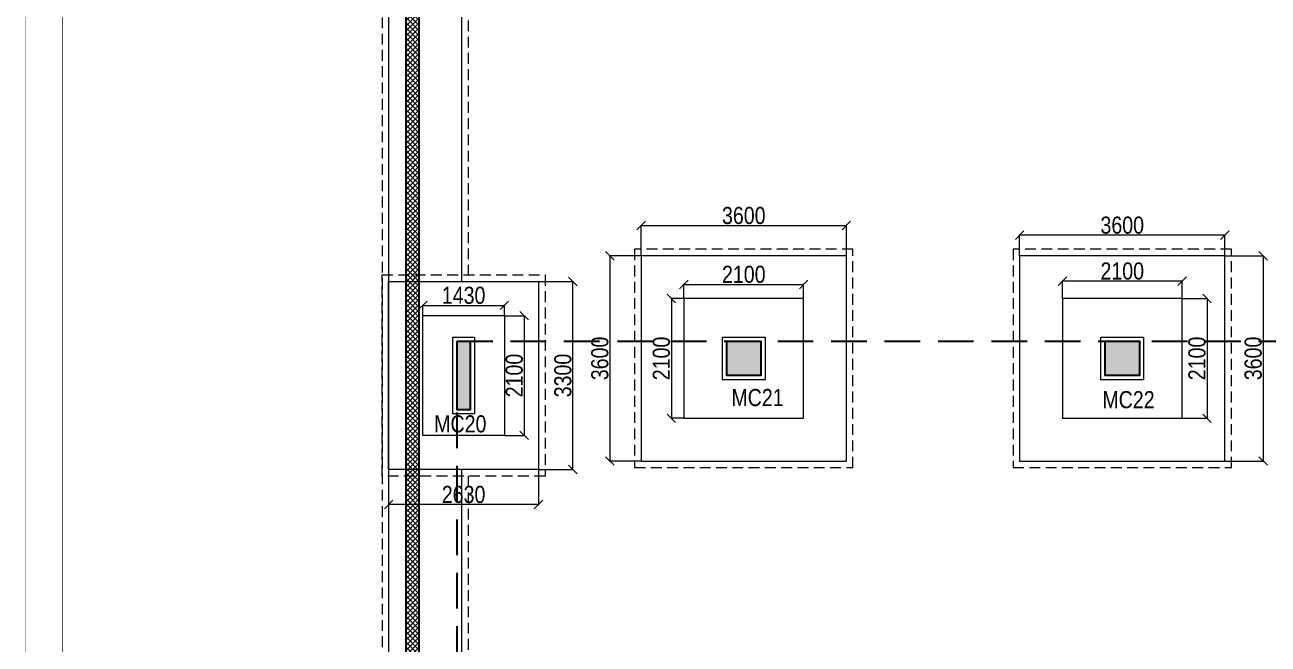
# Model space of a CAD drawing. Header units: millimetres. Extents: x 1112055 to 3390982, y -148532 to 766891.
# Drawn here: x 1978202 to 2000013, y 630850 to 641715 of the extents above; entities that cross this region are included whole.
import ezdxf

# ---------------------------------------------------------------- set-up
doc = ezdxf.new("R2010")
doc.units = ezdxf.units.MM
doc.header["$PDMODE"] = 35
doc.header["$PDSIZE"] = -25
doc.linetypes.add('DASHED2', pattern=[0.375, 0.25, -0.125])
doc.linetypes.add('Hidden', pattern=[9.525, 6.35, -3.175])
for name, color, linetype, lineweight in [('B COL. NO.', 3, 'Continuous', 20), ('B FINAL COLUMN', 1, 'Continuous', 30), ('B FOOTING', 49, 'Continuous', 20), ('B FOOTING DIM', 234, 'Continuous', 9), ('B HATCH', 250, 'Continuous', 0), ('B P.C.C', 251, 'Continuous', 0), ('B TITLE BLOCK', 250, 'Continuous', 0)]:
    doc.layers.add(name, color=color, linetype=linetype, lineweight=lineweight)
doc.layers.add('B Pedestal', color=7, linetype='Continuous', lineweight=9, true_color=0x5c8948)
doc.layers.add('B-COL HT', color=7, linetype='Continuous', lineweight=0, true_color=0x4e4f45)
doc.styles.add('SWINC', font='swissc.ttf')
doc.dimstyles.new('BHOOMI', dxfattribs={"dimtxt": 230, "dimasz": 150, "dimexe": 10, "dimexo": 0, "dimgap": 25, "dimtad": 1, "dimdec": 0, "dimzin": 0, "dimdsep": 46, "dimtxsty": 'SWINC', "dimblk": 'OBLIQUE', "dimcen": 0.09, "dimclrd": 250, "dimclre": 250, "dimclrt": 256, "dimaunit": 1, "dimadec": 3, "dimazin": 0, "dimtfac": 1, "dimtdec": 0, "dimtofl": 0, "dimtmove": 1, "dimatfit": 3, "dimfxl": 100, "dimtolj": 1, "dimtzin": 0, "dimlwd": 9, "dimlwe": 5, "dimarcsym": 0})

# ---------------------------------------------------------------- blocks, each defined once
blk = doc.blocks.new('_Oblique')
at = {"color": 0, "linetype": 'ByBlock', "lineweight": -2}
blk.add_line((-0.5, -0.5), (0.5, 0.5), dxfattribs=at)
blk = doc.blocks.new('*D2681')
at = {"layer": 'B FOOTING DIM', "color": 250, "lineweight": 5, "ltscale": 0.5, "transparency": 16777216}
for p, q in [((1984584, 633913), (1984584, 633290)), ((1987214, 633913), (1987214, 633290)), ((1987214, 633300), (1984584, 633300))]:
    blk.add_line(p, q, dxfattribs=at)
at = {"layer": 'Defpoints', "color": 0, "transparency": 16777216}
for p in [(1984584, 633913), (1987214, 633913), (1984584, 633300)]:
    blk.add_point(p, dxfattribs=at)
at = {"layer": 'B FOOTING DIM', "color": 250, "lineweight": 5, "transparency": 16777216, "xscale": 150, "yscale": 150, "zscale": 150, "rotation": 180}
blk.add_blockref('_Oblique', (1984584, 633300), dxfattribs=at)
at = {"layer": 'B FOOTING DIM', "color": 250, "lineweight": 5, "transparency": 16777216, "xscale": 150, "yscale": 150, "zscale": 150}
blk.add_blockref('_Oblique', (1987214, 633300), dxfattribs=at)
at = {"layer": 'B FOOTING DIM', "transparency": 16777216, "insert": (1985899, 633475), "char_height": 300, "attachment_point": 5, "style": 'SWINC'}
blk.add_mtext('\\A1;2630', dxfattribs=at)
blk = doc.blocks.new('*D2682')
at = {"layer": 'B FOOTING DIM', "color": 250, "lineweight": 5, "ltscale": 0.5, "transparency": 16777216}
for p, q in [((1987214, 637213), (1987826, 637213)), ((1987816, 633913), (1987816, 637213)), ((1987214, 633913), (1987826, 633913))]:
    blk.add_line(p, q, dxfattribs=at)
at = {"layer": 'Defpoints', "color": 0, "transparency": 16777216}
for p in [(1987214, 637213), (1987816, 637213), (1987214, 633913)]:
    blk.add_point(p, dxfattribs=at)
at = {"layer": 'B FOOTING DIM', "color": 250, "lineweight": 5, "transparency": 16777216, "xscale": 150, "yscale": 150, "zscale": 150}
for p, rotation in [((1987816, 637213), 90), ((1987816, 633913), 270)]:
    blk.add_blockref('_Oblique', p, dxfattribs=dict(at, rotation=rotation))
at = {"layer": 'B FOOTING DIM', "transparency": 16777216, "insert": (1987641, 635563), "char_height": 300, "attachment_point": 5, "rotation": 90, "style": 'SWINC'}
blk.add_mtext('\\A1;3300', dxfattribs=at)
blk = doc.blocks.new('*D2687')
at = {"layer": 'B FOOTING DIM', "color": 250, "lineweight": 5, "ltscale": 0.5, "transparency": 16777216}
for p, q in [((1995654, 637663), (1995654, 638035)), ((1999254, 638025), (1995654, 638025)), ((1999254, 637663), (1999254, 638035))]:
    blk.add_line(p, q, dxfattribs=at)
at = {"layer": 'Defpoints', "color": 0, "transparency": 16777216}
for p in [(1995654, 638025), (1995654, 637663), (1999254, 637663)]:
    blk.add_point(p, dxfattribs=at)
at = {"layer": 'B FOOTING DIM', "color": 250, "lineweight": 5, "transparency": 16777216, "xscale": 150, "yscale": 150, "zscale": 150, "rotation": 180}
blk.add_blockref('_Oblique', (1995654, 638025), dxfattribs=at)
at = {"layer": 'B FOOTING DIM', "color": 250, "lineweight": 5, "transparency": 16777216, "xscale": 150, "yscale": 150, "zscale": 150}
blk.add_blockref('_Oblique', (1999254, 638025), dxfattribs=at)
at = {"layer": 'B FOOTING DIM', "transparency": 16777216, "insert": (1997454, 638200), "char_height": 300, "attachment_point": 5, "style": 'SWINC'}
blk.add_mtext('\\A1;3600', dxfattribs=at)
blk = doc.blocks.new('*D2688')
at = {"layer": 'B FOOTING DIM', "color": 250, "lineweight": 5, "ltscale": 0.5, "transparency": 16777216}
for p, q in [((1999254, 637663), (1999937, 637663)), ((1999927, 637663), (1999927, 634063)), ((1999254, 634063), (1999937, 634063))]:
    blk.add_line(p, q, dxfattribs=at)
at = {"layer": 'Defpoints', "color": 0, "transparency": 16777216}
for p in [(1999254, 637663), (1999254, 634063), (1999927, 634063)]:
    blk.add_point(p, dxfattribs=at)
at = {"layer": 'B FOOTING DIM', "color": 250, "lineweight": 5, "transparency": 16777216, "xscale": 150, "yscale": 150, "zscale": 150}
for p, rotation in [((1999927, 637663), 90), ((1999927, 634063), 270)]:
    blk.add_blockref('_Oblique', p, dxfattribs=dict(at, rotation=rotation))
at = {"layer": 'B FOOTING DIM', "transparency": 16777216, "insert": (1999752, 635863), "char_height": 300, "attachment_point": 5, "rotation": 90, "style": 'SWINC'}
blk.add_mtext('\\A1;3600', dxfattribs=at)
blk = doc.blocks.new('*D2689')
at = {"layer": 'B FOOTING DIM', "color": 250, "lineweight": 5, "ltscale": 0.5, "transparency": 16777216}
for p, q in [((1996404, 636913), (1996404, 637230)), ((1998504, 637220), (1996404, 637220)), ((1998504, 636913), (1998504, 637230))]:
    blk.add_line(p, q, dxfattribs=at)
at = {"layer": 'Defpoints', "color": 0, "transparency": 16777216}
for p in [(1996404, 637220), (1996404, 636913), (1998504, 636913)]:
    blk.add_point(p, dxfattribs=at)
at = {"layer": 'B FOOTING DIM', "color": 250, "lineweight": 5, "transparency": 16777216, "xscale": 150, "yscale": 150, "zscale": 150, "rotation": 180}
blk.add_blockref('_Oblique', (1996404, 637220), dxfattribs=at)
at = {"layer": 'B FOOTING DIM', "color": 250, "lineweight": 5, "transparency": 16777216, "xscale": 150, "yscale": 150, "zscale": 150}
blk.add_blockref('_Oblique', (1998504, 637220), dxfattribs=at)
at = {"layer": 'B FOOTING DIM', "transparency": 16777216, "insert": (1997454, 637395), "char_height": 300, "attachment_point": 5, "style": 'SWINC'}
blk.add_mtext('\\A1;2100', dxfattribs=at)
blk = doc.blocks.new('*D2690')
at = {"layer": 'B FOOTING DIM', "color": 250, "lineweight": 5, "ltscale": 0.5, "transparency": 16777216}
for p, q in [((1998504, 636913), (1998951, 636913)), ((1998941, 636913), (1998941, 634813)), ((1998504, 634813), (1998951, 634813))]:
    blk.add_line(p, q, dxfattribs=at)
at = {"layer": 'Defpoints', "color": 0, "transparency": 16777216}
for p in [(1998504, 636913), (1998504, 634813), (1998941, 634813)]:
    blk.add_point(p, dxfattribs=at)
at = {"layer": 'B FOOTING DIM', "color": 250, "lineweight": 5, "transparency": 16777216, "xscale": 150, "yscale": 150, "zscale": 150}
for p, rotation in [((1998941, 636913), 90), ((1998941, 634813), 270)]:
    blk.add_blockref('_Oblique', p, dxfattribs=dict(at, rotation=rotation))
at = {"layer": 'B FOOTING DIM', "transparency": 16777216, "insert": (1998766, 635863), "char_height": 300, "attachment_point": 5, "rotation": 90, "style": 'SWINC'}
blk.add_mtext('\\A1;2100', dxfattribs=at)
blk = doc.blocks.new('*D3055')
at = {"layer": 'B FOOTING DIM', "color": 250, "lineweight": 5, "ltscale": 0.5, "transparency": 16777216}
for p, q in [((1989014, 637663), (1989014, 638204)), ((1989014, 638194), (1992614, 638194)), ((1992614, 637663), (1992614, 638204))]:
    blk.add_line(p, q, dxfattribs=at)
at = {"layer": 'Defpoints', "color": 0, "transparency": 16777216}
for p in [(1992614, 638194), (1989014, 637663), (1992614, 637663)]:
    blk.add_point(p, dxfattribs=at)
at = {"layer": 'B FOOTING DIM', "color": 250, "lineweight": 5, "transparency": 16777216, "xscale": 150, "yscale": 150, "zscale": 150, "rotation": 180}
blk.add_blockref('_Oblique', (1989014, 638194), dxfattribs=at)
at = {"layer": 'B FOOTING DIM', "color": 250, "lineweight": 5, "transparency": 16777216, "xscale": 150, "yscale": 150, "zscale": 150}
blk.add_blockref('_Oblique', (1992614, 638194), dxfattribs=at)
at = {"layer": 'B FOOTING DIM', "transparency": 16777216, "insert": (1990814, 638369), "char_height": 300, "attachment_point": 5, "style": 'SWINC'}
blk.add_mtext('\\A1;3600', dxfattribs=at)
blk = doc.blocks.new('*D3056')
at = {"layer": 'B FOOTING DIM', "color": 250, "lineweight": 5, "ltscale": 0.5, "transparency": 16777216}
for p, q in [((1989014, 637663), (1988455, 637663)), ((1988465, 637663), (1988465, 634063)), ((1989014, 634063), (1988455, 634063))]:
    blk.add_line(p, q, dxfattribs=at)
at = {"layer": 'Defpoints', "color": 0, "transparency": 16777216}
for p in [(1989014, 637663), (1988465, 634063), (1989014, 634063)]:
    blk.add_point(p, dxfattribs=at)
at = {"layer": 'B FOOTING DIM', "color": 250, "lineweight": 5, "transparency": 16777216, "xscale": 150, "yscale": 150, "zscale": 150}
for p, rotation in [((1988465, 637663), 90), ((1988465, 634063), 270)]:
    blk.add_blockref('_Oblique', p, dxfattribs=dict(at, rotation=rotation))
at = {"layer": 'B FOOTING DIM', "transparency": 16777216, "insert": (1988290, 635863), "char_height": 300, "attachment_point": 5, "rotation": 90, "style": 'SWINC'}
blk.add_mtext('\\A1;3600', dxfattribs=at)
blk = doc.blocks.new('*D3057')
at = {"layer": 'B FOOTING DIM', "color": 250, "lineweight": 5, "ltscale": 0.5, "transparency": 16777216}
for p, q in [((1989764, 636913), (1989764, 637172)), ((1989764, 637162), (1991864, 637162)), ((1991864, 636913), (1991864, 637172))]:
    blk.add_line(p, q, dxfattribs=at)
at = {"layer": 'Defpoints', "color": 0, "transparency": 16777216}
for p in [(1991864, 637162), (1989764, 636913), (1991864, 636913)]:
    blk.add_point(p, dxfattribs=at)
at = {"layer": 'B FOOTING DIM', "color": 250, "lineweight": 5, "transparency": 16777216, "xscale": 150, "yscale": 150, "zscale": 150, "rotation": 180}
blk.add_blockref('_Oblique', (1989764, 637162), dxfattribs=at)
at = {"layer": 'B FOOTING DIM', "color": 250, "lineweight": 5, "transparency": 16777216, "xscale": 150, "yscale": 150, "zscale": 150}
blk.add_blockref('_Oblique', (1991864, 637162), dxfattribs=at)
at = {"layer": 'B FOOTING DIM', "transparency": 16777216, "insert": (1990814, 637337), "char_height": 300, "attachment_point": 5, "style": 'SWINC'}
blk.add_mtext('\\A1;2100', dxfattribs=at)
blk = doc.blocks.new('*D3058')
at = {"layer": 'B FOOTING DIM', "color": 250, "lineweight": 5, "ltscale": 0.5, "transparency": 16777216}
for p, q in [((1989764, 636913), (1989534, 636913)), ((1989544, 636913), (1989544, 634813)), ((1989764, 634813), (1989534, 634813))]:
    blk.add_line(p, q, dxfattribs=at)
at = {"layer": 'Defpoints', "color": 0, "transparency": 16777216}
for p in [(1989764, 636913), (1989544, 634813), (1989764, 634813)]:
    blk.add_point(p, dxfattribs=at)
at = {"layer": 'B FOOTING DIM', "color": 250, "lineweight": 5, "transparency": 16777216, "xscale": 150, "yscale": 150, "zscale": 150}
for p, rotation in [((1989544, 636913), 90), ((1989544, 634813), 270)]:
    blk.add_blockref('_Oblique', p, dxfattribs=dict(at, rotation=rotation))
at = {"layer": 'B FOOTING DIM', "transparency": 16777216, "insert": (1989369, 635863), "char_height": 300, "attachment_point": 5, "rotation": 90, "style": 'SWINC'}
blk.add_mtext('\\A1;2100', dxfattribs=at)
blk = doc.blocks.new('*D3063')
at = {"layer": 'B FOOTING DIM', "color": 250, "lineweight": 5, "ltscale": 0.5, "transparency": 16777216}
for p, q in [((1985184, 636613), (1985184, 636804)), ((1985184, 636794), (1986614, 636794)), ((1986614, 636613), (1986614, 636804))]:
    blk.add_line(p, q, dxfattribs=at)
at = {"layer": 'Defpoints', "color": 0, "transparency": 16777216}
for p in [(1986614, 636794), (1985184, 636613), (1986614, 636613)]:
    blk.add_point(p, dxfattribs=at)
at = {"layer": 'B FOOTING DIM', "color": 250, "lineweight": 5, "transparency": 16777216, "xscale": 150, "yscale": 150, "zscale": 150, "rotation": 180}
blk.add_blockref('_Oblique', (1985184, 636794), dxfattribs=at)
at = {"layer": 'B FOOTING DIM', "color": 250, "lineweight": 5, "transparency": 16777216, "xscale": 150, "yscale": 150, "zscale": 150}
blk.add_blockref('_Oblique', (1986614, 636794), dxfattribs=at)
at = {"layer": 'B FOOTING DIM', "transparency": 16777216, "insert": (1985899, 636969), "char_height": 300, "attachment_point": 5, "style": 'SWINC'}
blk.add_mtext('\\A1;1430', dxfattribs=at)
blk = doc.blocks.new('*D3064')
at = {"layer": 'B FOOTING DIM', "color": 250, "lineweight": 5, "ltscale": 0.5, "transparency": 16777216}
for p, q in [((1986614, 636613), (1986973, 636613)), ((1986963, 636613), (1986963, 634513)), ((1986614, 634513), (1986973, 634513))]:
    blk.add_line(p, q, dxfattribs=at)
at = {"layer": 'Defpoints', "color": 0, "transparency": 16777216}
for p in [(1986614, 636613), (1986614, 634513), (1986963, 634513)]:
    blk.add_point(p, dxfattribs=at)
at = {"layer": 'B FOOTING DIM', "color": 250, "lineweight": 5, "transparency": 16777216, "xscale": 150, "yscale": 150, "zscale": 150}
for p, rotation in [((1986963, 636613), 90), ((1986963, 634513), 270)]:
    blk.add_blockref('_Oblique', p, dxfattribs=dict(at, rotation=rotation))
at = {"layer": 'B FOOTING DIM', "transparency": 16777216, "insert": (1986788, 635563), "char_height": 300, "attachment_point": 5, "rotation": 90, "style": 'SWINC'}
blk.add_mtext('\\A1;2100', dxfattribs=at)

msp = doc.modelspace()

# ---------------------------------------------------------------- hatches: boundary and pattern name
at = {"layer": 'B HATCH', "lineweight": 0}
h = msp.add_hatch(dxfattribs=at)
h.set_pattern_fill('ANSI37', color=250, scale=20, style=0)
h.set_pattern_definition([(45, (271573.584, 205286.05), (-44.9012806, 44.9012806), []), (135, (271573.584, 205286.05), (-44.9012806, -44.9012806), [])])
h.paths.add_polyline_path([(2048204.1, 723875.9), (2048204.1, 727418.8), (2041029.1, 727292.9), (2041029.1, 723876.1)], flags=16)
h.paths.add_polyline_path([(2022340.1, 724422.7), (2027289.1, 724422.7), (2027289.1, 727051.5), (2022340.1, 726964.7)], flags=16)
h.paths.add_polyline_path([(2029179.1, 727085), (2029629.1, 727092.9), (2029629.1, 723875.7), (2029179.1, 723875.7)], flags=16)
h.paths.add_polyline_path([(1985114.1, 723607.5), (1985114.1, 614861.9), (2035574.1, 614861.9), (2035574.1, 654741.9), (2048204.1, 654741.9), (2048204.1, 723645.9), (2029165.7, 723646.5), (2029165.7, 720986.9), (2028949.1, 720986.9), (2028949.1, 727080.9), (2027519.1, 727055.8), (2027519.1, 720986.9), (2027289.1, 720986.9), (2027289.1, 724192.7), (2017838.1, 724192.7), (2017838.1, 723607.5)], flags=16)
h.paths.add_polyline_path([(2040803.8, 727289), (2040803.8, 723876.1), (2033374.1, 723876.4), (2033374.1, 727158.6)], flags=16)
h.paths.add_polyline_path([(2029859.1, 723876.5), (2029859.1, 727096.9), (2033144.1, 727154.5), (2033144.1, 723876.4)], flags=16)
h.paths.add_polyline_path([(2017608.1, 723837.5), (1984884.1, 723837.5), (1984884.1, 614631.9), (2035804.1, 614631.9), (2035804.1, 654511.9), (2048434.1, 654511.9), (2048434.1, 727652.9), (2022110.1, 727190.9), (2022110.1, 724422.7), (2017608.1, 724422.7)])
at = {"layer": 'B-COL HT', "lineweight": 0}
h = msp.add_hatch(color=250, dxfattribs=at)
h.dxf.hatch_style = 1
h.paths.add_polyline_path([(1985784.1, 636163.4), (1985784.1, 634963.4), (1986014.1, 634963.4), (1986014.1, 636163.4)])
h = msp.add_hatch(color=250, dxfattribs=at)
h.dxf.hatch_style = 1
h.paths.add_polyline_path([(1990514.1, 636163.4), (1990514.1, 635563.4), (1991114.1, 635563.4), (1991114.1, 636163.4)])
h = msp.add_hatch(color=250, dxfattribs=at)
h.dxf.hatch_style = 1
h.paths.add_polyline_path([(1997154.1, 636163.4), (1997154.1, 635563.4), (1997754.1, 635563.4), (1997754.1, 636163.4)])

# ---------------------------------------------------------------- linework, layer by layer
at = {"color": 16, "linetype": 'DASHED2', "lineweight": 30, "ltscale": 2500}
msp.add_lwpolyline([(1985784.1, 636163.4), (2011384.1, 636163.4), (2011384.1, 606163.4), (1985784.1, 606163.4), (1985784.1, 636163.4)], dxfattribs=at)
at = {"layer": 'B FINAL COLUMN', "color": 16, "lineweight": 30}
msp.add_lwpolyline([(2017608.1, 723837.5), (1984884.1, 723837.5), (1984884.1, 614631.9), (2035804.1, 614631.9), (2035804.1, 654511.9), (2048434.1, 654511.9), (2048434.1, 727652.9), (2022110.1, 727190.9), (2022110.1, 724422.7), (2017608.1, 724422.7), (2017608.1, 723837.5)], dxfattribs=at)
msp.add_lwpolyline([(1985114.1, 614861.9), (2035574.1, 614861.9), (2035574.1, 654741.9), (2048204.1, 654741.9), (2048204.1, 723645.9), (2029165.7, 723646.5), (2029165.7, 720986.9), (2028949.1, 720986.9), (2028949.1, 727080.9), (2027519.1, 727055.8), (2027519.1, 720986.9), (2027289.1, 720986.9), (2027289.1, 724192.7), (2017838.1, 724192.7), (2017838.1, 723607.5), (1985114.1, 723607.5)], close=True, dxfattribs=at)
at = {"layer": 'B FINAL COLUMN', "color": 1, "lineweight": 30}
for points in [[(1985784.1, 636163.4), (1986014.1, 636163.4), (1986014.1, 634963.4), (1985784.1, 634963.4)], [(1990514.1, 636163.4), (1991114.1, 636163.4), (1991114.1, 635563.4), (1990514.1, 635563.4)], [(1997154.1, 636163.4), (1997754.1, 636163.4), (1997754.1, 635563.4), (1997154.1, 635563.4)]]:
    msp.add_lwpolyline(points, close=True, dxfattribs=at)
at = {"layer": 'B FOOTING'}
for points in [[(1984584.1, 678536.9), (1984584.1, 615726.9)], [(1985864.1, 650080.1), (1985864.1, 637213.4)], [(1985864.1, 633913.4), (1985864.1, 629713.4)]]:
    msp.add_lwpolyline(points, dxfattribs=at)
for points in [[(1989014.1, 634063.4), (1992614.1, 634063.4), (1992614.1, 637663.4), (1989014.1, 637663.4)], [(1995654.1, 634063.4), (1999254.1, 634063.4), (1999254.1, 637663.4), (1995654.1, 637663.4)], [(1984584.1, 637213.4), (1987214.1, 637213.4), (1987214.1, 633913.4), (1984584.1, 633913.4)], [(1989764.1, 634813.4), (1991864.1, 634813.4), (1991864.1, 636913.4), (1989764.1, 636913.4)], [(1996404.1, 634813.4), (1998504.1, 634813.4), (1998504.1, 636913.4), (1996404.1, 636913.4)], [(1985184.1, 636613.4), (1986614.1, 636613.4), (1986614.1, 634513.4), (1985184.1, 634513.4)]]:
    msp.add_lwpolyline(points, close=True, dxfattribs=at)
at = {"layer": 'B P.C.C', "color": 250, "linetype": 'Hidden', "lineweight": 0, "ltscale": 30}
for points in [[(1984469.1, 678421.9), (1984469.1, 615726.9)], [(1985979.1, 650080.1), (1985979.1, 637328.4)], [(1985979.1, 633798.4), (1985979.1, 629828.4)]]:
    msp.add_lwpolyline(points, dxfattribs=at)
for points in [[(1988899.1, 633948.4), (1992729.1, 633948.4), (1992729.1, 637778.4), (1988899.1, 637778.4)], [(1995539.1, 633948.4), (1999369.1, 633948.4), (1999369.1, 637778.4), (1995539.1, 637778.4)], [(1984469.1, 637328.4), (1987329.1, 637328.4), (1987329.1, 633798.4), (1984469.1, 633798.4)]]:
    msp.add_lwpolyline(points, close=True, dxfattribs=at)
at = {"layer": 'B Pedestal', "color": 87, "lineweight": 9}
for points in [[(1985709.1, 636238.4), (1986089.1, 636238.4), (1986089.1, 634888.4), (1985709.1, 634888.4)], [(1990439.1, 636238.4), (1991189.1, 636238.4), (1991189.1, 635488.4), (1990439.1, 635488.4)], [(1997079.1, 636238.4), (1997829.1, 636238.4), (1997829.1, 635488.4), (1997079.1, 635488.4)]]:
    msp.add_lwpolyline(points, close=True, dxfattribs=at)
at = {"layer": 'B TITLE BLOCK', "color": 1, "const_width": 8.39}
msp.add_lwpolyline([(1978206, 730781.9), (2075754.3, 730781.9), (2075754.3, 563109), (1978206, 563109)], close=True, dxfattribs=at)
at = {"layer": 'B TITLE BLOCK', "color": 250, "lineweight": 0, "const_width": 8.39}
msp.add_lwpolyline([(1978858.7, 730129.2), (2075101.6, 730129.2), (2075101.6, 563761.7), (1978858.7, 563761.7)], close=True, dxfattribs=at)

# ---------------------------------------------------------------- texts
at = {"layer": 'B COL. NO.', "style": 'SWINC'}
for s, p in [('MC21', (1990596.5, 635027.2)), ('MC22', (1997105.4, 634989.7)), ('MC20', (1985382.4, 634565.3))]:
    msp.add_text(s, height=300, dxfattribs=at).set_placement(p)

# ---------------------------------------------------------------- dimensions: what is measured, and where the dimension line sits
at = {"layer": 'B FOOTING DIM', "color": 250, "ltscale": 0.5}
for base, p1, p2, picture, middle in [((1992614.1, 638193.7), (1989014.1, 637663.4), (1992614.1, 637663.4), '*D3055', (1990814.1, 638368.7)), ((1995654.1, 638024.9), (1999254.1, 637663.4), (1995654.1, 637663.4), '*D2687', (1997454.1, 638199.9)), ((1996404.1, 637219.9), (1998504.1, 636913.4), (1996404.1, 636913.4), '*D2689', (1997454.1, 637394.9)), ((1991864.1, 637162.5), (1989764.1, 636913.4), (1991864.1, 636913.4), '*D3057', (1990814.1, 637337.5)), ((1986614.1, 636794.2), (1985184.1, 636613.4), (1986614.1, 636613.4), '*D3063', (1985899.1, 636969.2)), ((1984584.1, 633300.3), (1987214.1, 633913.4), (1984584.1, 633913.4), '*D2681', (1985899.1, 633475.3))]:
    dim = msp.add_linear_dim(base=base, p1=p1, p2=p2, dimstyle='BHOOMI', override={"dimtxt": 300, "dimlwd": 5}, dxfattribs=at)
    dim.commit()
    dim.dimension.update_dxf_attribs({"geometry": picture, "text_midpoint": middle})
for base, p1, p2, picture, middle in [((1988464.7, 634063.4), (1989014.1, 637663.4), (1989014.1, 634063.4), '*D3056', (1988289.7, 635863.4)), ((1999926.8, 634063.4), (1999254.1, 637663.4), (1999254.1, 634063.4), '*D2688', (1999751.8, 635863.4)), ((1987815.5, 637213.4), (1987214.1, 633913.4), (1987214.1, 637213.4), '*D2682', (1987640.5, 635563.4)), ((1989544, 634813.4), (1989764.1, 636913.4), (1989764.1, 634813.4), '*D3058', (1989369, 635863.4)), ((1998941.4, 634813.4), (1998504.1, 636913.4), (1998504.1, 634813.4), '*D2690', (1998766.4, 635863.4)), ((1986963.4, 634513.4), (1986614.1, 636613.4), (1986614.1, 634513.4), '*D3064', (1986788.4, 635563.4))]:
    dim = msp.add_linear_dim(base=base, p1=p1, p2=p2, angle=90, dimstyle='BHOOMI', override={"dimtxt": 300, "dimlwd": 5}, dxfattribs=at)
    dim.commit()
    dim.dimension.update_dxf_attribs({"geometry": picture, "text_midpoint": middle})

doc.saveas('drawing.dxf')
